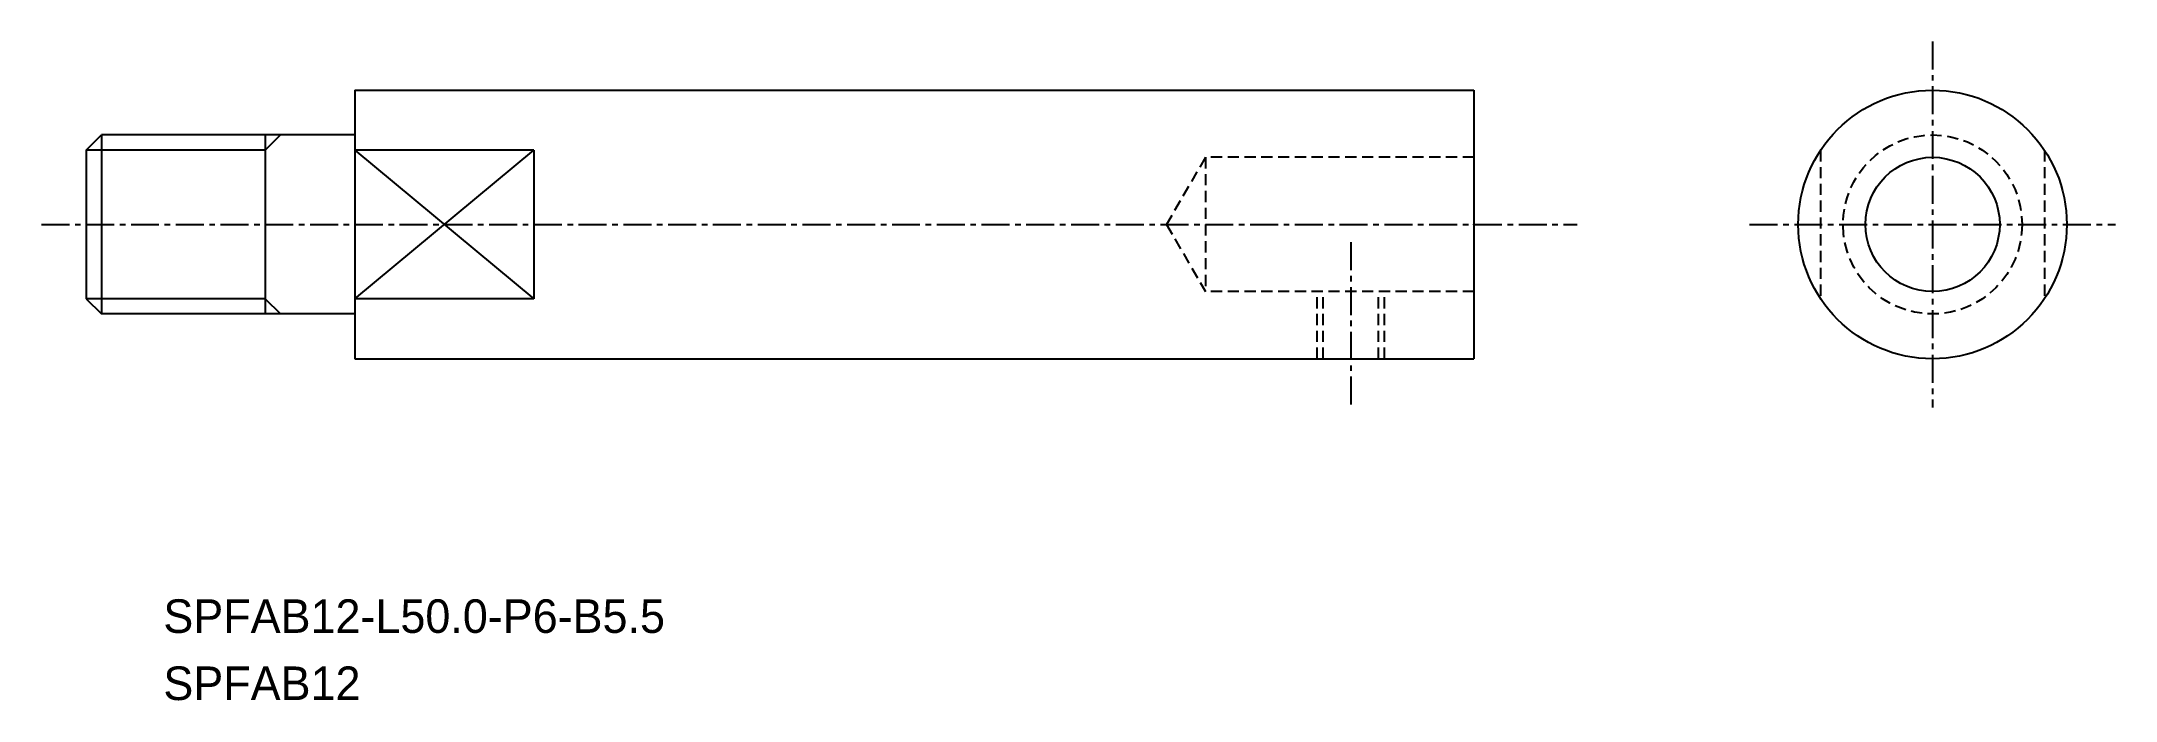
# Model space of a CAD drawing. Extents: x -1363.9 to -1271.2, y -555 to -525.5.
import ezdxf

# ---------------------------------------------------------------- set-up
doc = ezdxf.new("R2010")
doc.units = 0
doc.linetypes.add('CENTER', pattern=[2, 1.25, -0.25, 0.25, -0.25])
doc.linetypes.add('DASHED', pattern=[0.75, 0.5, -0.25])
doc.layers.get('0').update_dxf_attribs({"linetype": 'CONTINUOUS'})
doc.layers.add('CENTER', color=1, linetype='CENTER')

msp = doc.modelspace()

# ---------------------------------------------------------------- linework, layer by layer
at = {"color": 7, "linetype": 'CONTINUOUS'}
for p, q in [((-1349.903, -527.698), (-1299.903, -527.698)), ((-1349.903, -529.698), (-1361.227, -529.698)), ((-1349.903, -537.698), (-1361.227, -537.698)), ((-1349.903, -539.698), (-1299.903, -539.698))]:
    msp.add_line(p, q, dxfattribs=at)
for p, q in [((-1349.903, -527.698), (-1349.903, -539.698)), ((-1299.903, -527.698), (-1299.903, -539.698)), ((-1361.903, -530.374), (-1361.227, -529.698)), ((-1361.227, -529.698), (-1361.227, -537.698)), ((-1353.903, -529.698), (-1353.903, -537.698)), ((-1361.903, -530.374), (-1361.903, -537.021)), ((-1341.903, -530.381), (-1349.903, -530.381)), ((-1341.903, -530.381), (-1341.903, -537.014)), ((-1361.903, -537.021), (-1361.227, -537.698)), ((-1341.903, -537.014), (-1349.903, -537.014))]:
    msp.add_line(p, q)
at = {"color": 3, "linetype": 'CONTINUOUS'}
for p, q in [((-1353.903, -530.374), (-1353.227, -529.698)), ((-1353.903, -530.374), (-1361.903, -530.374)), ((-1353.903, -537.021), (-1361.903, -537.021)), ((-1353.903, -537.021), (-1353.227, -537.698))]:
    msp.add_line(p, q, dxfattribs=at)
at = {"color": 3}
for p, q in [((-1349.903, -537.014), (-1341.903, -530.381)), ((-1349.903, -530.381), (-1341.903, -537.014))]:
    msp.add_line(p, q, dxfattribs=at)
at = {"color": 3, "linetype": 'DASHED'}
for p, q in [((-1311.903, -530.698), (-1313.635, -533.698)), ((-1299.903, -530.698), (-1311.903, -530.698)), ((-1311.903, -530.698), (-1311.903, -536.698)), ((-1284.413, -530.381), (-1284.413, -537.014)), ((-1274.413, -530.381), (-1274.413, -537.014)), ((-1313.635, -533.698), (-1311.903, -536.698)), ((-1299.903, -536.698), (-1311.903, -536.698)), ((-1306.903, -539.698), (-1306.903, -536.698)), ((-1306.633, -539.698), (-1306.633, -536.698)), ((-1304.174, -539.698), (-1304.174, -536.698)), ((-1303.903, -539.698), (-1303.903, -536.698))]:
    msp.add_line(p, q, dxfattribs=at)
at = {"linetype": 'CONTINUOUS'}
msp.add_circle((-1279.413, -533.698), 6, dxfattribs=at)
at = {"color": 3, "linetype": 'DASHED'}
msp.add_circle((-1279.413, -533.698), 4, dxfattribs=at)
msp.add_circle((-1279.413, -533.698), 3)
at = {"color": 7, "linetype": 'CONTINUOUS'}
for p in [(-1299.903, -533.698), (-1305.403, -539.698)]:
    msp.add_point(p, dxfattribs=at)
at = {"layer": 'CENTER', "color": 1, "linetype": 'CENTER'}
for p, q in [((-1279.413, -525.523), (-1279.413, -541.873)), ((-1363.903, -533.698), (-1295.29, -533.698)), ((-1287.588, -533.698), (-1271.238, -533.698))]:
    msp.add_line(p, q, dxfattribs=at)
at = {"layer": 'CENTER'}
msp.add_line((-1305.403, -534.494), (-1305.403, -541.972), dxfattribs=at)

# ---------------------------------------------------------------- texts
for s, p in [('SPFAB12-L50.0-P6-B5.5', (-1358.458, -551.947)), ('SPFAB12', (-1358.458, -554.947))]:
    msp.add_text(s, height=1.5).set_placement(p)

doc.saveas('drawing.dxf')
